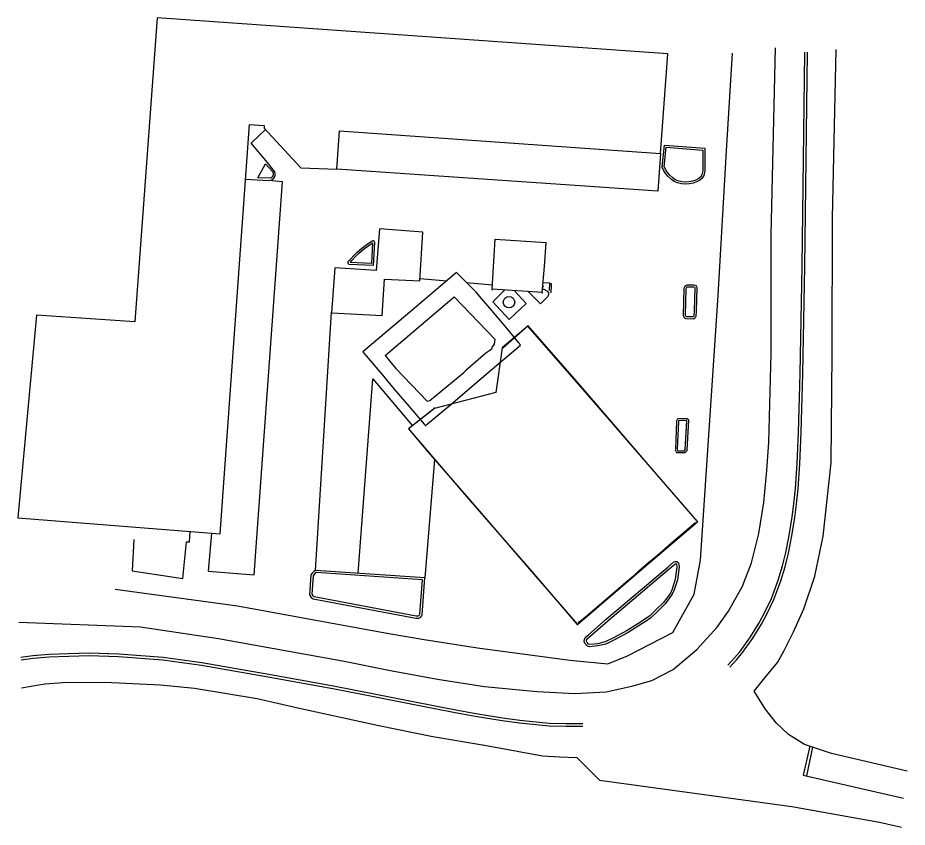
# Model space of a CAD drawing. Header units: millimetres. Extents: x 492832 to 493374, y 1106346 to 1106622.
# Drawn here: x 492831.6 to 492937.7, y 1106525.2 to 1106621.7 of the extents above; entities that cross this region are included whole.
import ezdxf

# ---------------------------------------------------------------- set-up
doc = ezdxf.new("R2010")
doc.units = ezdxf.units.MM

msp = doc.modelspace()

# ---------------------------------------------------------------- linework, layer by layer
for p, q in [((492892.518, 1106585.007, 1307.453), (492889.489, 1106582.353, 1307.442)), ((492892.513, 1106584.916, 1306.703), (492892.459, 1106584.962, 1306.703)), ((492898.304, 1106578.345, 1307.391), (492892.518, 1106585.007, 1307.453)), ((492902.25, 1106573.786, 1307.382), (492898.304, 1106578.345, 1307.391)), ((492881.41, 1106575.202, 1307.483), (492878.235, 1106572.691, 1307.46)), ((492906.591, 1106568.727, 1307.336), (492902.25, 1106573.786, 1307.382)), ((492912.717, 1106561.652, 1307.391), (492906.591, 1106568.727, 1307.336)), ((492905.994, 1106555.95, 1307.419), (492912.728, 1106561.617, 1307.407)), ((492912.729, 1106561.613, 1306.664), (492912.712, 1106561.65, 1306.657)), ((492912.728, 1106561.617, 1307.407), (492912.717, 1106561.652, 1307.391)), ((492898.402, 1106549.349, 1307.451), (492905.994, 1106555.95, 1307.419)), ((492898.382, 1106549.366, 1307.445), (492898.402, 1106549.349, 1307.451)), ((492898.39, 1106549.367, 1306.708), (492898.405, 1106549.356, 1306.71))]:
    msp.add_line(p, q)
at = {"flags": 128}
for points in [[(492831.632, 1106562.097), (492855.776, 1106560.168), (492859.257, 1106609.016), (492861.039, 1106608.916), (492861.039, 1106608.594), (492865.417, 1106603.859), (492869.68, 1106603.673), (492870.019, 1106608.282), (492908.313, 1106605.56), (492909.173, 1106617.466), (492848.24, 1106621.749), (492845.601, 1106585.489), (492833.878, 1106586.261), (492831.632, 1106562.097)], [(492831.774, 1106549.637), (492846.274, 1106549.076), (492855.588, 1106547.689), (492870.386, 1106545.015), (492876.298, 1106543.826), (492881.715, 1106542.848), (492887.294, 1106541.98), (492893.596, 1106541.361), (492898.08, 1106541.134), (492901.82, 1106541.34), (492904.899, 1106542.001), (492907.259, 1106542.703), (492909.821, 1106543.984), (492912.631, 1106546.38), (492915.071, 1106549.067), (492916.435, 1106550.946), (492918.07, 1106553.947), (492919.165, 1106556.735), (492920.055, 1106560.232), (492920.613, 1106563.909), (492920.985, 1106567.755), (492921.212, 1106571.107), (492921.502, 1106581.703), (492921.502, 1106595.858), (492922.019, 1106618.16)], [(492843.236, 1106553.597), (492857.861, 1106551.579), (492875.915, 1106548.284), (492880.124, 1106547.566), (492886.454, 1106546.578), (492897.477, 1106545.1), (492902.025, 1106544.685), (492904.382, 1106545.634), (492909.771, 1106548.431), (492912.333, 1106553.003), (492913.094, 1106557.036), (492915.188, 1106588.636), (492916.198, 1106605.896), (492916.898, 1106617.523)], [(492916.334, 1106544.514), (492917.126, 1106545.374), (492917.758, 1106546.112), (492919.048, 1106547.914), (492920.056, 1106549.552), (492920.701, 1106550.747), (492921.547, 1106552.466), (492922.355, 1106554.673), (492922.865, 1106556.352), (492923.268, 1106557.963), (492923.671, 1106559.991), (492924.021, 1106562.198), (492924.223, 1106563.743), (492924.424, 1106565.609), (492924.613, 1106568.555), (492924.761, 1106572.288), (492924.949, 1106579.331), (492925.204, 1106592.095), (492925.522, 1106617.632)], [(492916.57, 1106544.296), (492917.367, 1106545.16), (492918.011, 1106545.914), (492919.316, 1106547.735), (492920.335, 1106549.391), (492920.987, 1106550.599), (492921.843, 1106552.339), (492922.66, 1106554.571), (492923.175, 1106556.266), (492923.582, 1106557.893), (492923.988, 1106559.934), (492924.34, 1106562.152), (492924.542, 1106563.705), (492924.745, 1106565.582), (492924.934, 1106568.538), (492925.082, 1106572.277), (492925.27, 1106579.323), (492925.526, 1106592.09), (492925.843, 1106617.628)], [(492937.736, 1106531.866), (492928.708, 1106533.97), (492925.484, 1106535.055), (492923.565, 1106536.224), (492922.143, 1106537.579), (492920.802, 1106539.305), (492919.474, 1106541.416), (492920.762, 1106542.996), (492922.266, 1106544.834), (492923.051, 1106546.257), (492924.182, 1106548.491), (492925.411, 1106551.249), (492926.709, 1106555.121), (492927.71, 1106559.916), (492928.646, 1106568.66), (492928.796, 1106581.648), (492928.829, 1106597.87), (492929.269, 1106617.962)], [(492858.791, 1106602.483), (492861.545, 1106602.328), (492861.867, 1106602.379), (492862.019, 1106602.5), (492862.162, 1106602.61), (492862.239, 1106602.743), (492862.341, 1106602.928), (492862.341, 1106603.155), (492862.281, 1106603.369), (492861.404, 1106604.477), (492859.476, 1106606.775), (492861.194, 1106608.427)], [(492908.777, 1106606.567), (492913.599, 1106606.181), (492913.599, 1106603.476), (492913.471, 1106602.932), (492913.253, 1106602.592), (492913.006, 1106602.375), (492912.627, 1106602.169), (492912.192, 1106602.008), (492911.762, 1106601.934), (492911.285, 1106601.904), (492910.796, 1106601.934), (492910.313, 1106602.056), (492909.949, 1106602.217), (492909.618, 1106602.455), (492909.233, 1106602.81), (492908.958, 1106603.147), (492908.717, 1106603.472), (492908.508, 1106603.925), (492908.777, 1106606.567)], [(492908.313, 1106605.56), (492907.988, 1106601.057), (492869.68, 1106603.673)], [(492860.262, 1106602.675), (492861.187, 1106604.319), (492862.006, 1106603.401), (492862.09, 1106603.219), (492862.09, 1106603.004), (492862.046, 1106602.887), (492861.973, 1106602.782), (492861.862, 1106602.669), (492861.727, 1106602.621), (492860.262, 1106602.675)], [(492854.726, 1106560.252), (492854.348, 1106555.731), (492859.825, 1106555.29), (492863.224, 1106602.188), (492861.545, 1106602.328)], [(492869.07, 1106586.536), (492875.114, 1106586.236), (492875.376, 1106590.572), (492879.601, 1106590.356), (492879.944, 1106596.178), (492874.783, 1106596.581), (492874.394, 1106591.585), (492869.447, 1106591.902), (492869.07, 1106586.536)], [(492871.056, 1106592.656), (492871.346, 1106592.988), (492871.729, 1106593.394), (492872.169, 1106593.838), (492872.678, 1106594.273), (492873.318, 1106594.746), (492873.739, 1106595.018), (492873.92, 1106595.135), (492874.04, 1106595.181), (492874.113, 1106595.181), (492874.16, 1106595.108), (492874.196, 1106594.952), (492874.042, 1106592.186), (492871.151, 1106592.327), (492871.053, 1106592.428), (492871.033, 1106592.536), (492871.056, 1106592.656)], [(492879.617, 1106590.641), (492882.816, 1106590.367)], [(492885.17, 1106590.165), (492888.27, 1106589.9)], [(492911.506, 1106589.909), (492912.286, 1106589.889), (492912.481, 1106589.838), (492912.571, 1106589.721), (492912.632, 1106589.57), (492912.566, 1106586.756), (492912.514, 1106586.108), (492912.449, 1106585.947), (492912.349, 1106585.856), (492912.244, 1106585.811), (492911.379, 1106585.829), (492911.22, 1106585.92), (492911.132, 1106586.028), (492911.054, 1106586.195), (492911.137, 1106589.508), (492911.196, 1106589.659), (492911.284, 1106589.768), (492911.392, 1106589.857), (492911.506, 1106589.909)], [(492889.731, 1106589.275), (492888.289, 1106587.877)], [(492888.289, 1106587.877), (492890.236, 1106585.771), (492892.299, 1106587.672), (492890.859, 1106589.196)], [(492894.228, 1106589.388), (492894.382, 1106589.376), (492894.732, 1106589.193), (492894.874, 1106589.046), (492894.938, 1106588.933), (492894.938, 1106588.731), (492894.852, 1106588.512), (492894.724, 1106588.328), (492893.994, 1106587.625), (492892.505, 1106589.079)], [(492867.136, 1106555.825), (492869.076, 1106586.625)], [(492872.233, 1106555.483), (492873.973, 1106578.659), (492878.709, 1106573.066)], [(492881.362, 1106569.053), (492880.187, 1106554.948)], [(492845.468, 1106559.506), (492845.295, 1106555.787), (492851.315, 1106554.873), (492851.76, 1106559.21), (492852.106, 1106559.21), (492852.212, 1106560.453)], [(492866.887, 1106552.436), (492879.117, 1106550.123), (492879.488, 1106550.123), (492879.669, 1106550.22), (492879.776, 1106550.362), (492879.869, 1106550.535), (492880.187, 1106554.948), (492867.136, 1106555.825), (492866.949, 1106555.673), (492866.746, 1106555.479), (492866.605, 1106555.277), (492866.434, 1106552.89), (492866.649, 1106552.595), (492866.887, 1106552.436)], [(492831.996, 1106545.453), (492833.43, 1106545.668), (492835.359, 1106545.842), (492837.691, 1106545.909), (492840.13, 1106546.003), (492843.682, 1106545.882), (492848.975, 1106545.48), (492853.591, 1106544.837), (492861.323, 1106543.497), (492869.289, 1106542.036), (492874.153, 1106541.085), (492878.393, 1106540.253), (492881.637, 1106539.637), (492883.674, 1106539.208), (492886.26, 1106538.739), (492889.449, 1106538.217), (492891.513, 1106537.949), (492895.043, 1106537.613), (492897.026, 1106537.546), (492899.049, 1106537.546)], [(492832.043, 1106545.135), (492833.468, 1106545.348), (492835.379, 1106545.52), (492837.702, 1106545.587), (492840.131, 1106545.681), (492843.664, 1106545.561), (492848.941, 1106545.16), (492853.541, 1106544.519), (492861.267, 1106543.181), (492869.229, 1106541.72), (492874.092, 1106540.769), (492878.332, 1106539.937), (492881.573, 1106539.321), (492883.612, 1106538.892), (492886.205, 1106538.422), (492889.403, 1106537.898), (492891.477, 1106537.629), (492895.022, 1106537.292), (492897.021, 1106537.225), (492899.049, 1106537.225)], [(492832.091, 1106541.806), (492833.887, 1106542.136), (492834.912, 1106542.281), (492837.025, 1106542.442), (492842.002, 1106542.477), (492848.643, 1106542.186), (492852.697, 1106541.776), (492860.198, 1106540.547), (492865.026, 1106539.423), (492874.704, 1106537.332), (492881.143, 1106535.999), (492887.315, 1106534.96), (492891.213, 1106534.261), (492894.247, 1106533.713), (492896.301, 1106533.568), (492898.328, 1106533.515), (492901.01, 1106530.813), (492923.983, 1106527.662), (492934.444, 1106525.793), (492937.058, 1106525.183)], [(492926.115, 1106534.843), (492925.32, 1106531.403), (492937.274, 1106528.63)], [(492925.752, 1106531.303), (492926.495, 1106534.715)]]:
    msp.add_lwpolyline(points, dxfattribs=at)
for points in [[(492908.991, 1106606.31), (492913.36, 1106605.959), (492913.36, 1106603.504), (492913.247, 1106603.027), (492913.07, 1106602.75), (492912.868, 1106602.572), (492912.528, 1106602.388), (492912.129, 1106602.24), (492911.734, 1106602.172), (492911.285, 1106602.144), (492910.833, 1106602.171), (492910.391, 1106602.283), (492910.069, 1106602.426), (492909.769, 1106602.641), (492909.408, 1106602.975), (492909.148, 1106603.294), (492908.924, 1106603.595), (492908.753, 1106603.966)], [(492871.269, 1106592.552), (492871.516, 1106592.834), (492871.894, 1106593.235), (492872.325, 1106593.67), (492872.821, 1106594.093), (492873.449, 1106594.557), (492873.864, 1106594.825), (492873.963, 1106594.889), (492873.825, 1106592.426), (492871.269, 1106592.551)], [(492911.555, 1106589.665), (492912.252, 1106589.648), (492912.339, 1106589.625), (492912.359, 1106589.6), (492912.389, 1106589.526), (492912.325, 1106586.768), (492912.276, 1106586.164), (492912.245, 1106586.089), (492912.216, 1106586.062), (492912.198, 1106586.055), (492911.446, 1106586.07), (492911.379, 1106586.108), (492911.339, 1106586.157), (492911.298, 1106586.245), (492911.378, 1106589.46), (492911.407, 1106589.536), (492911.457, 1106589.597), (492911.521, 1106589.65)], [(492866.991, 1106552.689), (492879.142, 1106550.391), (492879.421, 1106550.391), (492879.49, 1106550.428), (492879.55, 1106550.507), (492879.606, 1106550.612), (492879.9, 1106554.699), (492867.224, 1106555.551), (492867.126, 1106555.472), (492866.951, 1106555.304), (492866.867, 1106555.184), (492866.708, 1106552.969), (492866.837, 1106552.791)]]:
    msp.add_lwpolyline(points, close=True, dxfattribs=at)
for points, elevation in [([(492894.253, 1106589.684), (492894.376, 1106589.674)], 1310.912), ([(492895.067, 1106589.195), (492895.108, 1106590.083), (492894.291, 1106590.137)], 1310.912), ([(492895.108, 1106590.083), (492895.28, 1106590.062), (492895.28, 1106589.846), (492895.214, 1106588.941)], 1303.232), ([(492892.459, 1106584.962), (492892.508, 1106585.012)], 1306.703)]:
    msp.add_lwpolyline(points, dxfattribs=dict(at, elevation=elevation))
for points in [[(492910.073, 1106570.199), (492910.199, 1106569.874), (492911.26, 1106569.874), (492911.472, 1106570.106), (492911.472, 1106570.192), (492911.671, 1106573.732), (492911.505, 1106573.898), (492910.371, 1106573.924), (492910.232, 1106573.633), (492910.08, 1106570.291)], [(492910.286, 1106570.231), (492910.343, 1106570.084), (492911.167, 1106570.084), (492911.262, 1106570.187), (492911.262, 1106570.198), (492911.456, 1106573.65), (492911.416, 1106573.69), (492910.502, 1106573.711), (492910.44, 1106573.581), (492910.289, 1106570.279)], [(492899.584, 1106546.775), (492899.329, 1106547.057), (492899.182, 1106547.338), (492899.222, 1106547.62), (492899.343, 1106547.847), (492899.705, 1106548.129), (492901.836, 1106550.005), (492909.166, 1106556.21), (492909.863, 1106556.786), (492910.051, 1106556.894), (492910.252, 1106556.894), (492910.453, 1106556.706), (492910.533, 1106556.25), (492910.319, 1106554.709), (492909.944, 1106553.489), (492909.716, 1106552.98), (492908.858, 1106551.828), (492907.947, 1106550.916), (492907.156, 1106550.152), (492906.473, 1106549.697), (492906.084, 1106549.429), (492904.449, 1106548.424), (492902.827, 1106547.526), (492901.795, 1106547.03), (492900.844, 1106546.802), (492899.852, 1106546.695)], [(492899.733, 1106547.01), (492899.551, 1106547.211), (492899.459, 1106547.386), (492899.481, 1106547.536), (492899.553, 1106547.671), (492899.876, 1106547.922), (492902.011, 1106549.802), (492909.338, 1106556.005), (492910.016, 1106556.565), (492910.122, 1106556.626), (492910.146, 1106556.626), (492910.205, 1106556.571), (492910.262, 1106556.245), (492910.057, 1106554.767), (492909.692, 1106553.584), (492909.483, 1106553.116), (492908.655, 1106552.003), (492907.759, 1106551.107), (492906.987, 1106550.362), (492906.322, 1106549.918), (492905.938, 1106549.653), (492904.314, 1106548.655), (492902.704, 1106547.764), (492901.705, 1106547.284), (492900.798, 1106547.066), (492899.877, 1106546.967)]]:
    msp.add_lwpolyline(points, close=True)
for points in [[(492888.239, 1106589.386, 1308.502), (492888.599, 1106595.344, 1308.908), (492894.647, 1106594.947, 1308.865), (492894.667, 1106594.933, 1308.87)], [(492894.193, 1106588.967, 1308.5), (492894.455, 1106592.082, 1308.698), (492894.647, 1106594.947, 1308.865)], [(492883.973, 1106591.349, 1309.942), (492878.395, 1106586.616, 1309.95), (492872.798, 1106581.89, 1309.938)], [(492891.609, 1106582.707, 1309.861), (492891.53, 1106582.806, 1309.708), (492891.473, 1106582.883, 1309.823), (492891.392, 1106582.955, 1309.963), (492889.966, 1106584.708, 1311.306), (492887.963, 1106587.088, 1311.921), (492886.697, 1106588.552, 1311.733), (492886.372, 1106588.977, 1311.582), (492883.973, 1106591.349, 1309.942)], [(492875.442, 1106581.442, 1301.78), (492883.706, 1106588.451, 1301.78), (492888.591, 1106583.374, 1301.822)], [(492894.232, 1106588.85, 1308.384), (492894.236, 1106588.957, 1308.389), (492888.237, 1106589.381, 1308.478), (492888.234, 1106589.384, 1308.386), (492888.226, 1106589.278, 1308.382), (492888.226, 1106589.273, 1308.543), (492888.224, 1106589.245, 1308.547), (492888.223, 1106589.245, 1308.579)], [(492892.508, 1106585.012, 1306.719), (492889.418, 1106582.382, 1306.705), (492888.666, 1106577.05, 1308), (492881.343, 1106575.149, 1306.702), (492878.235, 1106572.691, 1306.708)], [(492912.712, 1106561.65, 1306.657), (492906.591, 1106568.717, 1306.597), (492902.239, 1106573.786, 1306.649), (492902.24, 1106573.789, 1306.647), (492898.295, 1106578.334, 1306.652), (492892.513, 1106584.916, 1306.703)], [(492875.442, 1106581.442, 1301.78), (492875.958, 1106580.834, 1301.773), (492876.724, 1106579.921, 1301.765), (492880.48, 1106576.003, 1301.737), (492880.793, 1106576.095, 1301.728), (492884.829, 1106579.422, 1301.788), (492885.099, 1106579.659, 1301.797), (492885.063, 1106579.715, 1301.795), (492887.464, 1106581.769, 1301.798), (492887.952, 1106582.099, 1301.801), (492888.217, 1106582.332, 1301.802), (492888.172, 1106582.383, 1301.807), (492888.516, 1106582.794, 1301.803), (492888.591, 1106583.374, 1301.822)], [(492880.261, 1106573.096, 1309.907), (492883.302, 1106575.63, 1309.881), (492887.247, 1106578.979, 1309.914), (492891.609, 1106582.707, 1309.861)], [(492889.489, 1106582.353, 1307.442), (492889.418, 1106582.382, 1306.705)], [(492872.798, 1106581.89, 1309.938), (492872.93, 1106581.729, 1309.898), (492873.178, 1106581.435, 1310.227), (492875.046, 1106579.223, 1311.64), (492876.546, 1106577.457, 1311.957), (492878.31, 1106575.382, 1311.499), (492880.111, 1106573.268, 1309.873), (492880.179, 1106573.184, 1309.755), (492880.229, 1106573.124, 1309.802), (492880.242, 1106573.105, 1309.867), (492880.261, 1106573.096, 1309.907)], [(492878.235, 1106572.691, 1306.708), (492880.601, 1106569.929, 1306.716), (492885.385, 1106564.38, 1306.72), (492892.901, 1106555.704, 1306.691), (492898.39, 1106549.367, 1306.708)], [(492878.235, 1106572.691, 1307.46), (492885.382, 1106564.377, 1307.461), (492888.621, 1106560.664, 1307.464), (492892.936, 1106555.709, 1307.44), (492898.382, 1106549.366, 1307.445)], [(492898.405, 1106549.356, 1306.71), (492906.042, 1106555.915, 1306.667), (492912.729, 1106561.613, 1306.664)], [(492898.733, 1106549.748, 1307.476), (492899.591, 1106550.489, 1307.956), (492901.297, 1106551.948, 1308.689), (492902.922, 1106553.338, 1309.14), (492904.16, 1106554.401, 1309.339), (492905.263, 1106555.347, 1309.404), (492905.738, 1106555.76, 1309.403), (492906.891, 1106556.749, 1309.329), (492908.213, 1106557.886, 1309.105), (492909.673, 1106559.137, 1308.689), (492911.152, 1106560.414, 1308.061), (492912.312, 1106561.411, 1307.434)], [(492898.733, 1106549.748, 1307.476), (492899.591, 1106550.489, 1307.956), (492901.297, 1106551.948, 1308.689), (492902.922, 1106553.338, 1309.14), (492904.16, 1106554.401, 1309.339), (492905.263, 1106555.347, 1309.404), (492905.738, 1106555.76, 1309.403), (492906.891, 1106556.749, 1309.329), (492908.213, 1106557.886, 1309.105), (492909.673, 1106559.137, 1308.689), (492911.152, 1106560.414, 1308.061), (492912.312, 1106561.411, 1307.434)], [(492912.312, 1106561.411, 1307.434), (492912.332, 1106561.413, 1307.326), (492912.476, 1106561.52, 1307.323)], [(492898.489, 1106549.603, 1307.423), (492898.471, 1106549.605, 1307.39), (492898.493, 1106549.611, 1307.378), (492898.508, 1106549.595, 1307.329), (492898.494, 1106549.611, 1307.321), (492898.513, 1106549.627, 1307.268), (492898.513, 1106549.699, 1307.245), (492898.637, 1106549.701, 1307.305), (492898.733, 1106549.748, 1307.476)]]:
    msp.add_polyline3d(points)
msp.add_circle((492890.234, 1106587.816), 0.679)

doc.saveas('drawing.dxf')
